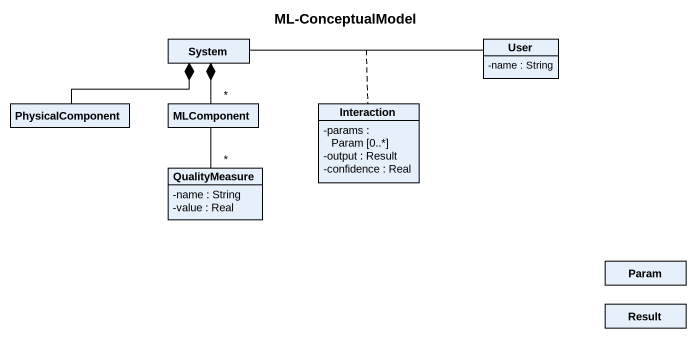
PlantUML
@startuml
title ML-ConceptualModel
hide circle
hide empty members
skinparam classAttributeIconSize 0
class System
class User {
  -name : String
}
class PhysicalComponent
class MLComponent
class Interaction {
  -params : Param [0..*]
  -output : Result
  -confidence : Real
}
class QualityMeasure {
  -name : String
  -value : Real
}
class Param
class Result
System -right- User
(System, User) .. Interaction
System *-left- PhysicalComponent
System *-- "*" MLComponent
MLComponent -- "*" QualityMeasure
@enduml
